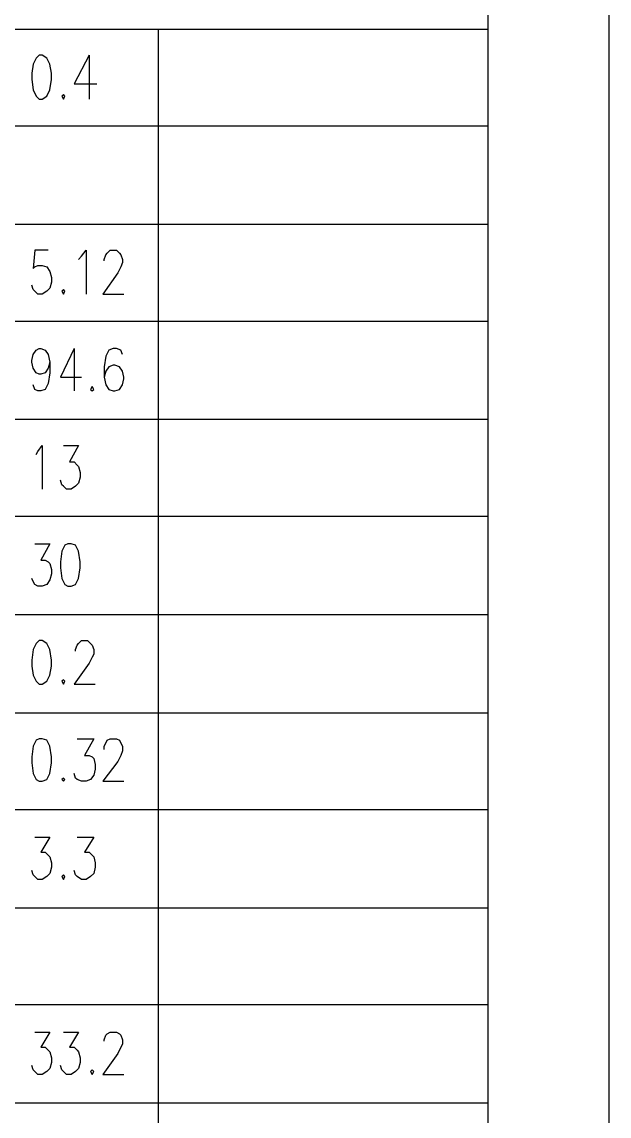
# Model space of a CAD drawing. Extents: x 0.28 to 3.47, y 0.29 to 4.81.
# Drawn here: x 3.215 to 3.474, y 1.7217 to 2.204 of the extents above; entities that cross this region are included whole.
import ezdxf

# ---------------------------------------------------------------- set-up
doc = ezdxf.new("R2010")
doc.units = 0
doc.header["$MEASUREMENT"] = 0
doc.linetypes.add('AUSGEZOGEN', pattern=[0])
doc.layers.get('0').update_dxf_attribs({"linetype": 'AUSGEZOGEN'})

msp = doc.modelspace()

# ---------------------------------------------------------------- linework, layer by layer
for points in [[(0.28, 0.28667), (3.474, 0.28667), (3.474, 0.28667), (3.474, 4.80867), (3.474, 4.80867), (0.28, 4.80867), (0.28, 4.80867), (0.28, 0.28667), (0.28, 0.28667)], [(0.414, 0.34), (3.42067, 0.34), (3.42067, 0.34), (3.42067, 4.75533), (3.42067, 4.75533), (0.414, 4.75533), (0.414, 4.75533), (0.414, 0.34), (0.414, 0.34)], [(3.42067, 2.20067), (2.45267, 2.20067)], [(3.42067, 2.20067), (2.45267, 2.20067)], [(3.42067, 2.20067), (2.45267, 2.20067)], [(3.42067, 2.158), (3.42067, 2.20067), (3.42067, 2.20067), (2.45267, 2.20067)], [(3.42067, 2.158), (3.42067, 2.20067), (3.42067, 2.20067), (2.45267, 2.20067)], [(3.42067, 2.158), (3.42067, 2.20067), (3.42067, 2.20067), (2.45267, 2.20067)], [(3.42067, 2.158), (3.42067, 2.20067), (3.42067, 2.20067), (2.45267, 2.20067)], [(3.42067, 2.158), (3.42067, 2.20067), (3.42067, 2.20067), (2.45267, 2.20067)], [(3.42067, 2.158), (3.42067, 2.20067), (3.42067, 2.20067), (2.45267, 2.20067)], [(3.42067, 2.158), (3.42067, 2.20067), (3.42067, 2.20067), (2.45267, 2.20067)], [(3.42067, 2.158), (3.42067, 2.20067), (3.42067, 2.20067), (2.45267, 2.20067)], [(3.42067, 2.158), (3.42067, 2.20067), (3.42067, 2.20067), (2.45267, 2.20067)], [(3.42067, 2.20067), (2.45267, 2.20067)], [(3.42067, 2.158), (3.42067, 2.20067), (3.42067, 2.20067), (2.45267, 2.20067)], [(3.42067, 2.158), (3.42067, 2.20067), (3.42067, 2.20067), (2.45267, 2.20067)], [(3.42067, 2.20067), (2.45267, 2.20067)], [(3.42067, 2.158), (3.42067, 2.20067), (3.42067, 2.20067), (2.45267, 2.20067)], [(3.42067, 2.158), (3.42067, 2.20067), (3.42067, 2.20067), (2.45267, 2.20067)], [(3.42067, 2.158), (3.42067, 2.20067), (3.42067, 2.20067), (2.45267, 2.20067)], [(3.42067, 2.158), (3.42067, 2.20067), (3.42067, 2.20067), (2.45267, 2.20067)], [(3.42067, 2.158), (3.42067, 2.20067), (3.42067, 2.20067), (2.45267, 2.20067)], [(3.42067, 2.158), (3.42067, 2.20067), (3.42067, 2.20067), (2.45267, 2.20067)], [(3.42067, 2.158), (3.42067, 2.20067), (3.42067, 2.20067), (2.45267, 2.20067)], [(3.42067, 2.158), (3.42067, 2.20067), (3.42067, 2.20067), (2.45267, 2.20067)], [(3.42067, 2.20067), (2.45267, 2.20067)], [(3.42067, 2.158), (3.42067, 2.20067), (3.42067, 2.20067), (2.45267, 2.20067)], [(3.42067, 2.158), (3.42067, 2.20067), (3.42067, 2.20067), (2.45267, 2.20067)], [(3.42067, 2.158), (3.42067, 2.20067), (3.42067, 2.20067), (2.45267, 2.20067)], [(3.42067, 2.158), (3.42067, 2.20067), (3.42067, 2.20067), (2.45267, 2.20067)], [(3.42067, 2.20067), (2.45267, 2.20067)], [(3.42067, 2.20067), (2.45267, 2.20067)], [(3.42067, 2.158), (3.42067, 2.20067), (3.42067, 2.20067), (2.45267, 2.20067)], [(3.42067, 2.158), (3.42067, 2.20067), (3.42067, 2.20067), (2.45267, 2.20067)], [(3.42067, 2.158), (3.42067, 2.20067), (3.42067, 2.20067), (2.45267, 2.20067)], [(3.42067, 2.20067), (2.45267, 2.20067)], [(3.42067, 2.20067), (2.45267, 2.20067)], [(3.42067, 2.20067), (2.45267, 2.20067)], [(3.42067, 2.20067), (2.45267, 2.20067)], [(3.42067, 2.158), (3.42067, 2.20067), (3.42067, 2.20067), (2.45267, 2.20067)], [(3.42067, 2.158), (3.42067, 2.20067), (3.42067, 2.20067), (2.45267, 2.20067)], [(3.42067, 2.20067), (2.45267, 2.20067)], [(3.42067, 2.158), (3.42067, 2.20067), (3.42067, 2.20067), (2.45267, 2.20067)], [(3.42067, 2.20067), (2.45267, 2.20067)], [(3.42067, 2.158), (3.42067, 2.20067), (3.42067, 2.20067), (2.45267, 2.20067)], [(3.42067, 2.158), (3.42067, 2.20067), (3.42067, 2.20067), (2.45267, 2.20067)], [(3.42067, 2.158), (3.42067, 2.20067), (3.42067, 2.20067), (2.45267, 2.20067)], [(3.42067, 2.158), (3.42067, 2.20067), (3.42067, 2.20067), (2.45267, 2.20067)], [(3.42067, 2.20067), (2.45267, 2.20067)], [(3.42067, 2.20067), (2.45267, 2.20067)], [(3.42067, 2.20067), (2.45267, 2.20067)], [(3.42067, 2.20067), (2.45267, 2.20067)], [(3.42067, 2.158), (3.42067, 2.20067), (3.42067, 2.20067), (2.45267, 2.20067)], [(3.42067, 2.20067), (2.45267, 2.20067)], [(3.42067, 2.20067), (2.45267, 2.20067)], [(3.42067, 2.20067), (2.45267, 2.20067)], [(3.42067, 2.158), (3.42067, 2.20067), (3.42067, 2.20067), (2.45267, 2.20067)], [(3.42067, 2.20067), (2.45267, 2.20067)], [(3.42067, 2.158), (3.42067, 2.20067), (3.42067, 2.20067), (2.45267, 2.20067)], [(3.42067, 2.158), (3.42067, 2.20067), (3.42067, 2.20067), (2.45267, 2.20067)], [(3.42067, 2.158), (3.42067, 2.20067), (3.42067, 2.20067), (2.45267, 2.20067)], [(3.42067, 2.158), (3.42067, 2.20067), (3.42067, 2.20067), (2.45267, 2.20067)], [(3.42067, 2.158), (3.42067, 2.20067), (3.42067, 2.20067), (2.45267, 2.20067)], [(3.42067, 2.158), (3.42067, 2.20067), (3.42067, 2.20067), (2.45267, 2.20067)], [(3.42067, 2.20067), (2.45267, 2.20067)], [(3.42067, 2.158), (3.42067, 2.20067), (3.42067, 2.20067), (2.45267, 2.20067)], [(3.42067, 2.158), (3.42067, 2.20067), (3.42067, 2.20067), (2.45267, 2.20067)], [(3.42067, 2.20067), (2.45267, 2.20067)], [(3.42067, 2.158), (3.42067, 2.20067), (3.42067, 2.20067), (2.45267, 2.20067)], [(3.42067, 2.20067), (2.45267, 2.20067)], [(3.42067, 2.158), (3.42067, 2.20067), (3.42067, 2.20067), (2.45267, 2.20067)], [(3.42067, 2.158), (3.42067, 2.20067), (3.42067, 2.20067), (2.45267, 2.20067)], [(3.42067, 2.158), (3.42067, 2.20067), (3.42067, 2.20067), (2.45267, 2.20067)], [(3.42067, 2.20067), (2.45267, 2.20067)], [(3.42067, 2.158), (3.42067, 2.20067), (3.42067, 2.20067), (2.45267, 2.20067)], [(3.42067, 2.20067), (2.45267, 2.20067)], [(3.42067, 2.20067), (2.45267, 2.20067)], [(3.42067, 2.20067), (2.45267, 2.20067)], [(3.42067, 2.20067), (2.45267, 2.20067)], [(3.42067, 2.20067), (2.45267, 2.20067)], [(3.42067, 2.20067), (2.45267, 2.20067)], [(3.42067, 2.20067), (2.45267, 2.20067)], [(3.42067, 2.20067), (2.45267, 2.20067)], [(3.42067, 2.20067), (2.45267, 2.20067)], [(3.42067, 2.20067), (2.45267, 2.20067)], [(3.42067, 2.158), (3.42067, 2.20067), (3.42067, 2.20067), (2.45267, 2.20067)], [(3.42067, 2.20067), (2.45267, 2.20067)], [(3.42067, 2.20067), (2.45267, 2.20067)], [(3.42067, 2.20067), (2.45267, 2.20067)], [(3.42067, 2.20067), (2.45267, 2.20067)], [(3.42067, 2.20067), (2.45267, 2.20067)], [(3.27533, 2.158), (3.27533, 2.20067)], [(3.27533, 2.158), (3.27533, 2.20067)], [(3.27533, 2.158), (3.27533, 2.20067)], [(3.27533, 2.158), (3.27533, 2.20067)], [(3.27533, 2.158), (3.27533, 2.20067)], [(3.27533, 2.158), (3.27533, 2.20067)], [(3.27533, 2.158), (3.27533, 2.20067)], [(3.27533, 2.158), (3.27533, 2.20067)], [(3.27533, 2.158), (3.27533, 2.20067)], [(3.27533, 2.158), (3.27533, 2.20067)], [(3.27533, 2.158), (3.27533, 2.20067)], [(3.27533, 2.158), (3.27533, 2.20067)], [(3.27533, 2.158), (3.27533, 2.20067)], [(3.27533, 2.158), (3.27533, 2.20067)], [(3.27533, 2.158), (3.27533, 2.20067)], [(3.27533, 2.158), (3.27533, 2.20067)], [(3.27533, 2.158), (3.27533, 2.20067)], [(3.27533, 2.158), (3.27533, 2.20067)], [(3.27533, 2.158), (3.27533, 2.20067)], [(3.27533, 2.158), (3.27533, 2.20067)], [(3.27533, 2.158), (3.27533, 2.20067)], [(3.27533, 2.158), (3.27533, 2.20067)], [(3.27533, 2.158), (3.27533, 2.20067)], [(3.27533, 2.158), (3.27533, 2.20067)], [(3.27533, 2.158), (3.27533, 2.20067)], [(3.27533, 2.158), (3.27533, 2.20067)], [(3.27533, 2.158), (3.27533, 2.20067)], [(3.27533, 2.158), (3.27533, 2.20067)], [(3.27533, 2.158), (3.27533, 2.20067)], [(3.27533, 2.158), (3.27533, 2.20067)], [(3.27533, 2.158), (3.27533, 2.20067)], [(3.27533, 2.158), (3.27533, 2.20067)], [(3.27533, 2.158), (3.27533, 2.20067)], [(3.27533, 2.158), (3.27533, 2.20067)], [(3.27533, 2.158), (3.27533, 2.20067)], [(3.27533, 2.158), (3.27533, 2.20067)], [(3.27533, 2.158), (3.27533, 2.20067)], [(3.27533, 2.158), (3.27533, 2.20067)], [(3.27533, 2.158), (3.27533, 2.20067)], [(3.27533, 2.158), (3.27533, 2.20067)], [(3.27533, 2.158), (3.27533, 2.20067)], [(3.27533, 2.158), (3.27533, 2.20067)], [(3.27533, 2.158), (3.27533, 2.20067)], [(3.27533, 2.158), (3.27533, 2.20067)], [(3.27533, 2.158), (3.27533, 2.20067)], [(3.27533, 2.158), (3.27533, 2.20067)], [(3.27533, 2.158), (3.27533, 2.20067)], [(3.27533, 2.158), (3.27533, 2.20067)], [(3.27533, 2.158), (3.27533, 2.20067)], [(3.27533, 2.158), (3.27533, 2.20067)], [(3.27533, 2.158), (3.27533, 2.20067)], [(3.27533, 2.158), (3.27533, 2.20067)], [(3.27533, 2.158), (3.27533, 2.20067)], [(3.27533, 2.158), (3.27533, 2.20067)], [(3.27533, 2.158), (3.27533, 2.20067)], [(3.27533, 2.158), (3.27533, 2.20067)], [(3.27533, 2.158), (3.27533, 2.20067)], [(3.27533, 2.158), (3.27533, 2.20067)], [(3.27533, 2.158), (3.27533, 2.20067)], [(3.27533, 2.158), (3.27533, 2.20067)], [(3.27533, 2.158), (3.27533, 2.20067)], [(3.27533, 2.158), (3.27533, 2.20067)], [(3.27533, 2.158), (3.27533, 2.20067)], [(3.27533, 2.158), (3.27533, 2.20067)], [(3.27533, 2.158), (3.27533, 2.20067)], [(3.27533, 2.158), (3.27533, 2.20067)], [(3.27533, 2.158), (3.27533, 2.20067)], [(3.27533, 2.158), (3.27533, 2.20067)], [(3.27533, 2.158), (3.27533, 2.20067)], [(3.27533, 2.158), (3.27533, 2.20067)], [(3.27533, 2.158), (3.27533, 2.20067)], [(3.27533, 2.158), (3.27533, 2.20067)], [(3.27533, 2.158), (3.27533, 2.20067)], [(3.27533, 2.158), (3.27533, 2.20067)], [(3.27533, 2.158), (3.27533, 2.20067)], [(3.27533, 2.158), (3.27533, 2.20067)], [(3.27533, 2.158), (3.27533, 2.20067)], [(3.27533, 2.158), (3.27533, 2.20067)], [(3.27533, 2.158), (3.27533, 2.20067)], [(3.27533, 2.158), (3.27533, 2.20067)], [(3.27533, 2.158), (3.27533, 2.20067)], [(3.27533, 2.158), (3.27533, 2.20067)], [(3.27533, 2.158), (3.27533, 2.20067)], [(3.27533, 2.158), (3.27533, 2.20067)], [(3.27533, 2.158), (3.27533, 2.20067)], [(3.27533, 2.158), (3.27533, 2.20067)], [(3.27533, 2.158), (3.27533, 2.20067)], [(3.27533, 2.158), (3.27533, 2.20067)], [(3.27533, 2.158), (3.27533, 2.20067)], [(3.27533, 2.158), (3.27533, 2.20067)], [(3.42067, 2.158), (3.42067, 2.20067)], [(3.42067, 2.158), (3.42067, 2.20067)], [(3.42067, 2.158), (3.42067, 2.20067)], [(3.42067, 2.158), (3.42067, 2.20067)], [(3.42067, 2.158), (3.42067, 2.20067)], [(3.42067, 2.158), (3.42067, 2.20067)], [(3.42067, 2.158), (3.42067, 2.20067)], [(3.42067, 2.158), (3.42067, 2.20067)], [(3.42067, 2.158), (3.42067, 2.20067)], [(3.42067, 2.158), (3.42067, 2.20067)], [(3.42067, 2.158), (3.42067, 2.20067)], [(3.42067, 2.158), (3.42067, 2.20067)], [(3.42067, 2.158), (3.42067, 2.20067)], [(3.42067, 2.158), (3.42067, 2.20067)], [(3.42067, 2.158), (3.42067, 2.20067)], [(3.42067, 2.158), (3.42067, 2.20067)], [(3.42067, 2.158), (3.42067, 2.20067)], [(3.42067, 2.158), (3.42067, 2.20067)], [(3.42067, 2.158), (3.42067, 2.20067)], [(3.42067, 2.158), (3.42067, 2.20067)], [(3.42067, 2.158), (3.42067, 2.20067)], [(3.42067, 2.158), (3.42067, 2.20067)], [(3.42067, 2.158), (3.42067, 2.20067)], [(3.42067, 2.158), (3.42067, 2.20067)], [(3.42067, 2.158), (3.42067, 2.20067)], [(3.42067, 2.158), (3.42067, 2.20067)], [(3.42067, 2.158), (3.42067, 2.20067)], [(3.42067, 2.158), (3.42067, 2.20067)], [(3.42067, 2.158), (3.42067, 2.20067)], [(3.42067, 2.158), (3.42067, 2.20067)], [(3.42067, 2.158), (3.42067, 2.20067)], [(3.42067, 2.158), (3.42067, 2.20067)], [(3.42067, 2.158), (3.42067, 2.20067)], [(3.42067, 2.158), (3.42067, 2.20067)], [(3.42067, 2.158), (3.42067, 2.20067)], [(3.42067, 2.158), (3.42067, 2.20067)], [(3.42067, 2.158), (3.42067, 2.20067)], [(3.42067, 2.158), (3.42067, 2.20067)], [(3.42067, 2.158), (3.42067, 2.20067)], [(3.42067, 2.158), (3.42067, 2.20067)], [(3.42067, 2.158), (3.42067, 2.20067)], [(3.22267, 2.18933), (3.22133, 2.188), (3.22133, 2.188), (3.22, 2.18533), (3.22, 2.18533), (3.21933, 2.18133), (3.21933, 2.18133), (3.21933, 2.17867), (3.21933, 2.17867), (3.22, 2.174), (3.22, 2.174), (3.22133, 2.17133), (3.22133, 2.17133), (3.22267, 2.17), (3.22267, 2.17), (3.224, 2.17), (3.224, 2.17), (3.226, 2.17133), (3.226, 2.17133), (3.22733, 2.174), (3.22733, 2.174), (3.228, 2.17867), (3.228, 2.17867), (3.228, 2.18133), (3.228, 2.18133), (3.22733, 2.18533), (3.22733, 2.18533), (3.226, 2.188), (3.226, 2.188), (3.224, 2.18933), (3.224, 2.18933), (3.22267, 2.18933), (3.22267, 2.18933)], [(3.24467, 2.18933), (3.238, 2.17667), (3.238, 2.17667), (3.248, 2.17667)], [(3.24467, 2.18933), (3.24467, 2.17)], [(3.23333, 2.172), (3.23267, 2.17133), (3.23267, 2.17133), (3.23333, 2.17), (3.23333, 2.17), (3.234, 2.17133), (3.234, 2.17133), (3.23333, 2.172), (3.23333, 2.172)], [(3.42067, 2.158), (2.45267, 2.158)], [(3.42067, 2.158), (2.45267, 2.158)], [(3.42067, 2.11467), (3.42067, 2.158), (3.42067, 2.158), (2.45267, 2.158)], [(3.42067, 2.11467), (3.42067, 2.158), (3.42067, 2.158), (2.45267, 2.158)], [(3.42067, 2.11467), (3.42067, 2.158), (3.42067, 2.158), (2.45267, 2.158)], [(3.42067, 2.11467), (3.42067, 2.158), (3.42067, 2.158), (2.45267, 2.158)], [(3.42067, 2.11467), (3.42067, 2.158), (3.42067, 2.158), (2.45267, 2.158)], [(3.42067, 2.11467), (3.42067, 2.158), (3.42067, 2.158), (2.45267, 2.158)], [(3.42067, 2.11467), (3.42067, 2.158), (3.42067, 2.158), (2.45267, 2.158)], [(3.42067, 2.11467), (3.42067, 2.158), (3.42067, 2.158), (2.45267, 2.158)], [(3.42067, 2.11467), (3.42067, 2.158), (3.42067, 2.158), (2.45267, 2.158)], [(3.42067, 2.11467), (3.42067, 2.158), (3.42067, 2.158), (2.45267, 2.158)], [(3.42067, 2.11467), (3.42067, 2.158), (3.42067, 2.158), (2.45267, 2.158)], [(3.42067, 2.11467), (3.42067, 2.158), (3.42067, 2.158), (2.45267, 2.158)], [(3.42067, 2.11467), (3.42067, 2.158), (3.42067, 2.158), (2.45267, 2.158)], [(3.42067, 2.11467), (3.42067, 2.158), (3.42067, 2.158), (2.45267, 2.158)], [(3.42067, 2.11467), (3.42067, 2.158), (3.42067, 2.158), (2.45267, 2.158)], [(3.27533, 2.11467), (3.27533, 2.158)], [(3.27533, 2.11467), (3.27533, 2.158)], [(3.27533, 2.11467), (3.27533, 2.158)], [(3.27533, 2.11467), (3.27533, 2.158)], [(3.27533, 2.11467), (3.27533, 2.158)], [(3.27533, 2.11467), (3.27533, 2.158)], [(3.27533, 2.11467), (3.27533, 2.158)], [(3.27533, 2.11467), (3.27533, 2.158)], [(3.27533, 2.11467), (3.27533, 2.158)], [(3.27533, 2.11467), (3.27533, 2.158)], [(3.27533, 2.11467), (3.27533, 2.158)], [(3.27533, 2.11467), (3.27533, 2.158)], [(3.27533, 2.11467), (3.27533, 2.158)], [(3.27533, 2.11467), (3.27533, 2.158)], [(3.27533, 2.11467), (3.27533, 2.158)], [(3.27533, 2.11467), (3.27533, 2.158)], [(3.27533, 2.11467), (3.27533, 2.158)], [(3.42067, 2.11467), (3.42067, 2.158)], [(3.42067, 2.11467), (3.42067, 2.158)], [(3.42067, 2.11467), (2.45267, 2.11467)], [(3.27533, 2.072), (3.27533, 2.11467)], [(3.42067, 2.072), (3.42067, 2.11467)], [(3.22667, 2.10333), (3.22067, 2.10333), (3.22067, 2.10333), (3.22, 2.09533), (3.22, 2.09533), (3.22067, 2.096), (3.22067, 2.096), (3.222, 2.09667), (3.222, 2.09667), (3.224, 2.09667), (3.224, 2.09667), (3.226, 2.096), (3.226, 2.096), (3.22733, 2.094), (3.22733, 2.094), (3.228, 2.09133), (3.228, 2.09133), (3.228, 2.08933), (3.228, 2.08933), (3.22733, 2.08667), (3.22733, 2.08667), (3.226, 2.08533), (3.226, 2.08533), (3.224, 2.084), (3.224, 2.084), (3.222, 2.084), (3.222, 2.084), (3.22067, 2.08533), (3.22067, 2.08533), (3.22, 2.086), (3.22, 2.086), (3.21933, 2.088)], [(3.24, 2.09933), (3.24133, 2.10067), (3.24133, 2.10067), (3.24333, 2.10333), (3.24333, 2.10333), (3.24333, 2.084)], [(3.25133, 2.09867), (3.25133, 2.09933), (3.25133, 2.09933), (3.252, 2.10133), (3.252, 2.10133), (3.25267, 2.102), (3.25267, 2.102), (3.254, 2.10333), (3.254, 2.10333), (3.25667, 2.10333), (3.25667, 2.10333), (3.258, 2.102), (3.258, 2.102), (3.25867, 2.10133), (3.25867, 2.10133), (3.25933, 2.09933), (3.25933, 2.09933), (3.25933, 2.098), (3.25933, 2.098), (3.25867, 2.096), (3.25867, 2.096), (3.25733, 2.09333), (3.25733, 2.09333), (3.25067, 2.084), (3.25067, 2.084), (3.26, 2.084)], [(3.23333, 2.086), (3.23267, 2.08533), (3.23267, 2.08533), (3.23333, 2.084), (3.23333, 2.084), (3.234, 2.08533), (3.234, 2.08533), (3.23333, 2.086), (3.23333, 2.086)], [(3.42067, 2.072), (2.45267, 2.072)], [(3.27533, 2.02867), (3.27533, 2.072)], [(3.42067, 2.02867), (3.42067, 2.072)], [(3.22733, 2.054), (3.22667, 2.05133), (3.22667, 2.05133), (3.22533, 2.04933), (3.22533, 2.04933), (3.22333, 2.04867), (3.22333, 2.04867), (3.22267, 2.04867), (3.22267, 2.04867), (3.22133, 2.04933), (3.22133, 2.04933), (3.22, 2.05133), (3.22, 2.05133), (3.21933, 2.054), (3.21933, 2.054), (3.21933, 2.05467), (3.21933, 2.05467), (3.22, 2.05733), (3.22, 2.05733), (3.22133, 2.05933), (3.22133, 2.05933), (3.22267, 2.06), (3.22267, 2.06), (3.22333, 2.06), (3.22333, 2.06), (3.22533, 2.05933), (3.22533, 2.05933), (3.22667, 2.05733), (3.22667, 2.05733), (3.22733, 2.054), (3.22733, 2.054), (3.22733, 2.04933), (3.22733, 2.04933), (3.22667, 2.04467), (3.22667, 2.04467), (3.22533, 2.042), (3.22533, 2.042), (3.22333, 2.04133), (3.22333, 2.04133), (3.222, 2.04133), (3.222, 2.04133), (3.22067, 2.042), (3.22067, 2.042), (3.22, 2.044)], [(3.238, 2.06), (3.232, 2.04733), (3.232, 2.04733), (3.24133, 2.04733)], [(3.238, 2.06), (3.238, 2.04133)], [(3.25933, 2.05733), (3.25867, 2.05933), (3.25867, 2.05933), (3.25667, 2.06), (3.25667, 2.06), (3.25533, 2.06), (3.25533, 2.06), (3.25333, 2.05933), (3.25333, 2.05933), (3.252, 2.05667), (3.252, 2.05667), (3.25133, 2.052), (3.25133, 2.052), (3.25133, 2.04733), (3.25133, 2.04733), (3.252, 2.044), (3.252, 2.044), (3.25333, 2.042), (3.25333, 2.042), (3.25533, 2.04133), (3.25533, 2.04133), (3.256, 2.04133), (3.256, 2.04133), (3.258, 2.042), (3.258, 2.042), (3.25933, 2.044), (3.25933, 2.044), (3.26, 2.04667), (3.26, 2.04667), (3.26, 2.04733), (3.26, 2.04733), (3.25933, 2.05), (3.25933, 2.05), (3.258, 2.052), (3.258, 2.052), (3.256, 2.05267), (3.256, 2.05267), (3.25533, 2.05267), (3.25533, 2.05267), (3.25333, 2.052), (3.25333, 2.052), (3.252, 2.05), (3.252, 2.05), (3.25133, 2.04733)], [(3.246, 2.04333), (3.24533, 2.042), (3.24533, 2.042), (3.246, 2.04133), (3.246, 2.04133), (3.24667, 2.042), (3.24667, 2.042), (3.246, 2.04333), (3.246, 2.04333)], [(3.42067, 2.02867), (2.45267, 2.02867)], [(3.27533, 1.986), (3.27533, 2.02867)], [(3.42067, 1.986), (3.42067, 2.02867)], [(3.22133, 2.01333), (3.222, 2.01467), (3.222, 2.01467), (3.224, 2.01733), (3.224, 2.01733), (3.224, 1.998)], [(3.23333, 2.01733), (3.24, 2.01733), (3.24, 2.01733), (3.236, 2.01), (3.236, 2.01), (3.238, 2.01), (3.238, 2.01), (3.23933, 2.00867), (3.23933, 2.00867), (3.24, 2.008), (3.24, 2.008), (3.24067, 2.00533), (3.24067, 2.00533), (3.24067, 2.00333), (3.24067, 2.00333), (3.24, 2.00067), (3.24, 2.00067), (3.23867, 1.99933), (3.23867, 1.99933), (3.23667, 1.998), (3.23667, 1.998), (3.23467, 1.998), (3.23467, 1.998), (3.23333, 1.99933), (3.23333, 1.99933), (3.23267, 2), (3.23267, 2), (3.232, 2.002)], [(3.42067, 1.986), (2.45267, 1.986)], [(3.27533, 1.94267), (3.27533, 1.986)], [(3.42067, 1.94267), (3.42067, 1.986)], [(3.22067, 1.974), (3.22733, 1.974), (3.22733, 1.974), (3.22333, 1.96667), (3.22333, 1.96667), (3.22533, 1.96667), (3.22533, 1.96667), (3.22667, 1.966), (3.22667, 1.966), (3.22733, 1.96533), (3.22733, 1.96533), (3.228, 1.96267), (3.228, 1.96267), (3.228, 1.96067), (3.228, 1.96067), (3.22733, 1.958), (3.22733, 1.958), (3.226, 1.956), (3.226, 1.956), (3.224, 1.95533), (3.224, 1.95533), (3.222, 1.95533), (3.222, 1.95533), (3.22067, 1.956), (3.22067, 1.956), (3.22, 1.95733), (3.22, 1.95733), (3.21933, 1.95867)], [(3.23533, 1.974), (3.234, 1.97333), (3.234, 1.97333), (3.23267, 1.97067), (3.23267, 1.97067), (3.232, 1.966), (3.232, 1.966), (3.232, 1.96333), (3.232, 1.96333), (3.23267, 1.95867), (3.23267, 1.95867), (3.234, 1.956), (3.234, 1.956), (3.23533, 1.95533), (3.23533, 1.95533), (3.23667, 1.95533), (3.23667, 1.95533), (3.23867, 1.956), (3.23867, 1.956), (3.24, 1.95867), (3.24, 1.95867), (3.24067, 1.96333), (3.24067, 1.96333), (3.24067, 1.966), (3.24067, 1.966), (3.24, 1.97067), (3.24, 1.97067), (3.23867, 1.97333), (3.23867, 1.97333), (3.23667, 1.974), (3.23667, 1.974), (3.23533, 1.974), (3.23533, 1.974)], [(3.42067, 1.94267), (2.45267, 1.94267)], [(3.27533, 1.89933), (3.27533, 1.94267)], [(3.42067, 1.89933), (3.42067, 1.94267)], [(3.22267, 1.93133), (3.22133, 1.93), (3.22133, 1.93), (3.22, 1.92733), (3.22, 1.92733), (3.21933, 1.92267), (3.21933, 1.92267), (3.21933, 1.92), (3.21933, 1.92), (3.22, 1.916), (3.22, 1.916), (3.22133, 1.91333), (3.22133, 1.91333), (3.22267, 1.912), (3.22267, 1.912), (3.224, 1.912), (3.224, 1.912), (3.226, 1.91333), (3.226, 1.91333), (3.22733, 1.916), (3.22733, 1.916), (3.228, 1.92), (3.228, 1.92), (3.228, 1.92267), (3.228, 1.92267), (3.22733, 1.92733), (3.22733, 1.92733), (3.226, 1.93), (3.226, 1.93), (3.224, 1.93133), (3.224, 1.93133), (3.22267, 1.93133), (3.22267, 1.93133)], [(3.23867, 1.92667), (3.23867, 1.92733), (3.23867, 1.92733), (3.23933, 1.92933), (3.23933, 1.92933), (3.24, 1.93), (3.24, 1.93), (3.24133, 1.93133), (3.24133, 1.93133), (3.244, 1.93133), (3.244, 1.93133), (3.24533, 1.93), (3.24533, 1.93), (3.246, 1.92933), (3.246, 1.92933), (3.24667, 1.92733), (3.24667, 1.92733), (3.24667, 1.92533), (3.24667, 1.92533), (3.246, 1.924), (3.246, 1.924), (3.24467, 1.92133), (3.24467, 1.92133), (3.238, 1.912), (3.238, 1.912), (3.24733, 1.912)], [(3.23333, 1.914), (3.23267, 1.91333), (3.23267, 1.91333), (3.23333, 1.912), (3.23333, 1.912), (3.234, 1.91333), (3.234, 1.91333), (3.23333, 1.914), (3.23333, 1.914)], [(3.42067, 1.89933), (2.45267, 1.89933)], [(3.27533, 1.85667), (3.27533, 1.89933)], [(3.42067, 1.85667), (3.42067, 1.89933)], [(3.22267, 1.888), (3.22133, 1.88733), (3.22133, 1.88733), (3.22, 1.88467), (3.22, 1.88467), (3.21933, 1.88), (3.21933, 1.88), (3.21933, 1.87733), (3.21933, 1.87733), (3.22, 1.87267), (3.22, 1.87267), (3.22133, 1.87), (3.22133, 1.87), (3.22267, 1.86933), (3.22267, 1.86933), (3.224, 1.86933), (3.224, 1.86933), (3.226, 1.87), (3.226, 1.87), (3.22733, 1.87267), (3.22733, 1.87267), (3.228, 1.87733), (3.228, 1.87733), (3.228, 1.88), (3.228, 1.88), (3.22733, 1.88467), (3.22733, 1.88467), (3.226, 1.88733), (3.226, 1.88733), (3.224, 1.888), (3.224, 1.888), (3.22267, 1.888), (3.22267, 1.888)], [(3.23933, 1.888), (3.24667, 1.888), (3.24667, 1.888), (3.24267, 1.88067), (3.24267, 1.88067), (3.24467, 1.88067), (3.24467, 1.88067), (3.246, 1.88), (3.246, 1.88), (3.24667, 1.87933), (3.24667, 1.87933), (3.24733, 1.87667), (3.24733, 1.87667), (3.24733, 1.87467), (3.24733, 1.87467), (3.24667, 1.872), (3.24667, 1.872), (3.24533, 1.87), (3.24533, 1.87), (3.24333, 1.86933), (3.24333, 1.86933), (3.24133, 1.86933), (3.24133, 1.86933), (3.23933, 1.87), (3.23933, 1.87), (3.23867, 1.87067), (3.23867, 1.87067), (3.238, 1.87267)], [(3.25133, 1.88333), (3.25133, 1.88467), (3.25133, 1.88467), (3.252, 1.886), (3.252, 1.886), (3.25267, 1.88733), (3.25267, 1.88733), (3.254, 1.888), (3.254, 1.888), (3.25667, 1.888), (3.25667, 1.888), (3.258, 1.88733), (3.258, 1.88733), (3.25867, 1.886), (3.25867, 1.886), (3.25933, 1.88467), (3.25933, 1.88467), (3.25933, 1.88267), (3.25933, 1.88267), (3.25867, 1.88067), (3.25867, 1.88067), (3.25733, 1.878), (3.25733, 1.878), (3.25067, 1.86933), (3.25067, 1.86933), (3.26, 1.86933)], [(3.23333, 1.87067), (3.23267, 1.87), (3.23267, 1.87), (3.23333, 1.86933), (3.23333, 1.86933), (3.234, 1.87), (3.234, 1.87), (3.23333, 1.87067), (3.23333, 1.87067)], [(3.42067, 1.85667), (2.45267, 1.85667)], [(3.27533, 1.81333), (3.27533, 1.85667)], [(3.42067, 1.81333), (3.42067, 1.85667)], [(3.22067, 1.84467), (3.22733, 1.84467), (3.22733, 1.84467), (3.22333, 1.838), (3.22333, 1.838), (3.22533, 1.838), (3.22533, 1.838), (3.22667, 1.83667), (3.22667, 1.83667), (3.22733, 1.836), (3.22733, 1.836), (3.228, 1.83333), (3.228, 1.83333), (3.228, 1.83133), (3.228, 1.83133), (3.22733, 1.82867), (3.22733, 1.82867), (3.226, 1.82733), (3.226, 1.82733), (3.224, 1.826), (3.224, 1.826), (3.222, 1.826), (3.222, 1.826), (3.22067, 1.82733), (3.22067, 1.82733), (3.22, 1.828), (3.22, 1.828), (3.21933, 1.83)], [(3.23933, 1.84467), (3.24667, 1.84467), (3.24667, 1.84467), (3.24267, 1.838), (3.24267, 1.838), (3.24467, 1.838), (3.24467, 1.838), (3.246, 1.83667), (3.246, 1.83667), (3.24667, 1.836), (3.24667, 1.836), (3.24733, 1.83333), (3.24733, 1.83333), (3.24733, 1.83133), (3.24733, 1.83133), (3.24667, 1.82867), (3.24667, 1.82867), (3.24533, 1.82733), (3.24533, 1.82733), (3.24333, 1.826), (3.24333, 1.826), (3.24133, 1.826), (3.24133, 1.826), (3.23933, 1.82733), (3.23933, 1.82733), (3.23867, 1.828), (3.23867, 1.828), (3.238, 1.83)], [(3.23333, 1.828), (3.23267, 1.82733), (3.23267, 1.82733), (3.23333, 1.826), (3.23333, 1.826), (3.234, 1.82733), (3.234, 1.82733), (3.23333, 1.828), (3.23333, 1.828)], [(3.42067, 1.81333), (2.45267, 1.81333)], [(3.27533, 1.77067), (3.27533, 1.81333)], [(3.42067, 1.77067), (3.42067, 1.81333)], [(3.42067, 1.77067), (2.45267, 1.77067)], [(3.27533, 1.72733), (3.27533, 1.77067)], [(3.42067, 1.72733), (3.42067, 1.77067)], [(3.22067, 1.75867), (3.22733, 1.75867), (3.22733, 1.75867), (3.22333, 1.752), (3.22333, 1.752), (3.22533, 1.752), (3.22533, 1.752), (3.22667, 1.75067), (3.22667, 1.75067), (3.22733, 1.75), (3.22733, 1.75), (3.228, 1.74733), (3.228, 1.74733), (3.228, 1.74533), (3.228, 1.74533), (3.22733, 1.74267), (3.22733, 1.74267), (3.226, 1.74133), (3.226, 1.74133), (3.224, 1.74), (3.224, 1.74), (3.222, 1.74), (3.222, 1.74), (3.22067, 1.74133), (3.22067, 1.74133), (3.22, 1.742), (3.22, 1.742), (3.21933, 1.744)], [(3.23333, 1.75867), (3.24, 1.75867), (3.24, 1.75867), (3.236, 1.752), (3.236, 1.752), (3.238, 1.752), (3.238, 1.752), (3.23933, 1.75067), (3.23933, 1.75067), (3.24, 1.75), (3.24, 1.75), (3.24067, 1.74733), (3.24067, 1.74733), (3.24067, 1.74533), (3.24067, 1.74533), (3.24, 1.74267), (3.24, 1.74267), (3.23867, 1.74133), (3.23867, 1.74133), (3.23667, 1.74), (3.23667, 1.74), (3.23467, 1.74), (3.23467, 1.74), (3.23333, 1.74133), (3.23333, 1.74133), (3.23267, 1.742), (3.23267, 1.742), (3.232, 1.744)], [(3.25133, 1.75467), (3.25133, 1.75533), (3.25133, 1.75533), (3.252, 1.75733), (3.252, 1.75733), (3.25267, 1.758), (3.25267, 1.758), (3.254, 1.75867), (3.254, 1.75867), (3.25667, 1.75867), (3.25667, 1.75867), (3.258, 1.758), (3.258, 1.758), (3.25867, 1.75733), (3.25867, 1.75733), (3.25933, 1.75533), (3.25933, 1.75533), (3.25933, 1.75333), (3.25933, 1.75333), (3.25867, 1.752), (3.25867, 1.752), (3.25733, 1.74933), (3.25733, 1.74933), (3.25067, 1.74), (3.25067, 1.74), (3.26, 1.74)], [(3.246, 1.742), (3.24533, 1.74133), (3.24533, 1.74133), (3.246, 1.74), (3.246, 1.74), (3.24667, 1.74133), (3.24667, 1.74133), (3.246, 1.742), (3.246, 1.742)], [(3.42067, 1.72733), (2.45267, 1.72733)], [(3.27533, 1.68467), (3.27533, 1.72733)], [(3.42067, 1.68467), (3.42067, 1.72733)]]:
    msp.add_lwpolyline(points)

doc.saveas('drawing.dxf')
